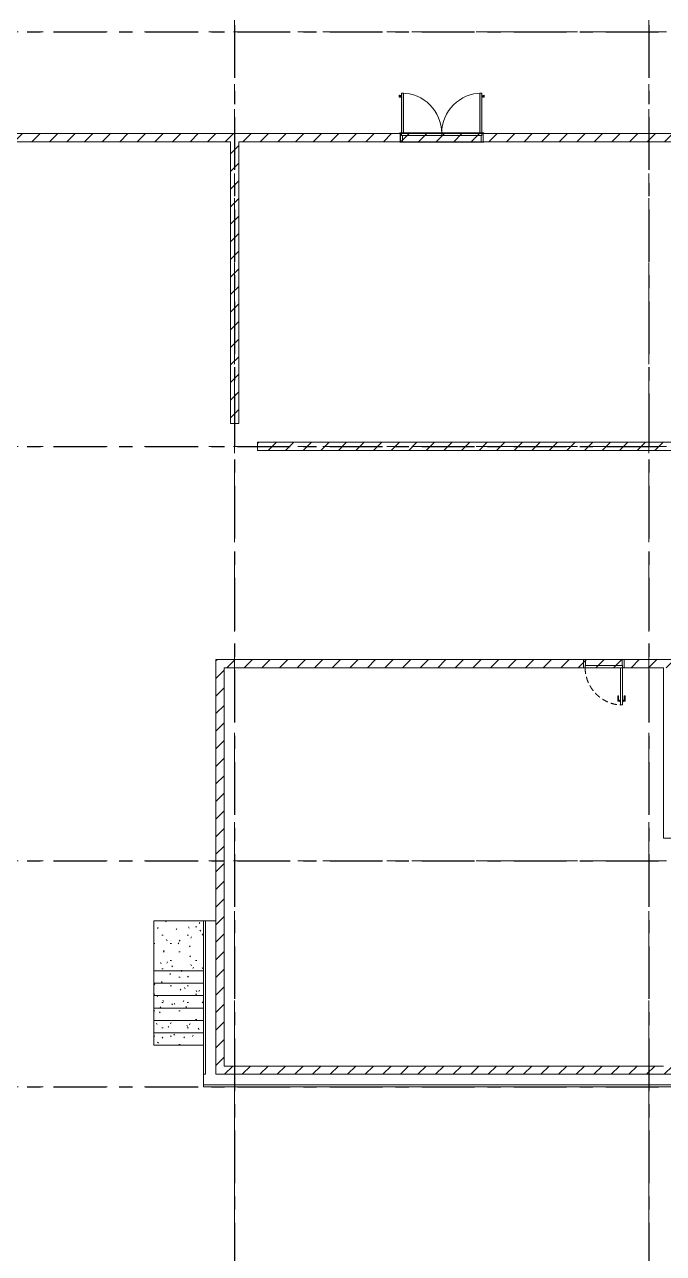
# Model space of a CAD drawing. Header units: millimetres. Extents: x -4000 to 187956, y -58990 to 162485.
# Drawn here: x 62930 to 78350, y -4021 to 25625 of the extents above; entities that cross this region are included whole.
import ezdxf

# ---------------------------------------------------------------- set-up
doc = ezdxf.new("R2010")
doc.units = ezdxf.units.MM
for name, pattern in [('Dash', [600, 300, -300]), ('Dash - 1_5mm', [225, 150, -75]), ('Dash_2_', [635, 317.5, -317.5]), ('Grid Line', [2222.5, 1270, -317.5, 317.5, -317.5]), ('Grid Line 12_5mm', [2150, 1250, -300, 300, -300]), ('Overhead 1_5mm', [250, 150, -100])]:
    doc.linetypes.add(name, pattern=pattern)
for name, color, linetype, lineweight in [('A-DETL-GENF', 92, 'Continuous', 9), ('A-DOOR', 31, 'Continuous', 13), ('A-DOOR-FRAM', 31, 'Continuous', 13), ('A-DOOR-HDLN', 31, 'Dash_2_', 13), ('A-FLOR', 192, 'Continuous', 13), ('A-FLOR-PATT', 8, 'Continuous', 13), ('A-WALL', 113, 'Continuous', 13), ('A-WALL-PATT', 111, 'Continuous', 13), ('S-GRID', 1, 'Continuous', 30), ('S-STRS', 31, 'Continuous', 9)]:
    doc.layers.add(name, color=color, linetype=linetype, lineweight=lineweight)
pattern_1 = [(0, (0, 0), (812.8, 203.2), [33.528, -576.072, 33.528, -576.072, -3251.2]), (0, (0, 0), (812.8, 203.2), [-1219.2, 33.528, -1185.672, 33.528, -576.072, -1422.4]), (0, (0, 0), (812.8, 203.2), [-3048, 33.528, -372.872, 33.528, -982.472]), (120, (304.8, 101.6), (-582.37636, 602.30545), [33.528, -576.072, 33.528, -576.072, -3251.2]), (120, (304.8, 101.6), (-582.37636, 602.30545), [-1219.2, 33.528, -1185.672, 33.528, -576.072, -1422.4]), (120, (304.8, 101.6), (-582.37636, 602.30545), [-3048, 33.528, -372.872, 33.528, -982.472]), (240, (406.4, 508), (-230.42364, -805.50545), [33.528, -576.072, 33.528, -576.072, -3251.2]), (240, (406.4, 508), (-230.42364, -805.50545), [-1219.2, 33.528, -1185.672, 33.528, -576.072, -1422.4]), (240, (406.4, 508), (-230.42364, -805.50545), [-3048, 33.528, -372.872, 33.528, -982.472])]
pattern_2 = [(45, (0, 0), (-212.132, 212.132), [])]

# ---------------------------------------------------------------- blocks, each defined once
blk = doc.blocks.new('MP_DR_Single Swing_Miscellaneous - 2200x900_FR_SOLID CORE-337540-0_000')
at = {"layer": 'A-DOOR', "color": 163, "lineweight": 15}
for p, q in [((450, -100), (400, -100)), ((400, -870), (400, -930)), ((450, -930), (450, -870))]:
    blk.add_line(p, q, dxfattribs=at)
at = {"layer": 'A-DOOR', "color": 174, "lineweight": 15}
for p, q in [((400, -100), (400, -870)), ((450, -870), (450, -100)), ((400, -930), (400, -1000)), ((400, -1000), (450, -1000)), ((450, -1000), (450, -930))]:
    blk.add_line(p, q, dxfattribs=at)
at = {"layer": 'A-DOOR', "lineweight": 9}
for p, q in [((357, -780), (337, -780)), ((337, -780), (337, -910)), ((357, -890), (357, -780)), ((400, -870), (392, -870)), ((392, -870), (392, -890)), ((400, -930), (400, -870)), ((450, -870), (450, -930)), ((458, -870), (450, -870)), ((458, -890), (458, -870)), ((513, -780), (493, -780)), ((493, -780), (493, -890)), ((513, -910), (513, -780)), ((337, -910), (392, -910)), ((392, -890), (357, -890)), ((392, -890), (392, -910)), ((392, -910), (392, -890)), ((392, -910), (392, -930)), ((392, -930), (400, -930)), ((450, -930), (458, -930)), ((458, -910), (458, -890)), ((493, -890), (458, -890)), ((458, -890), (458, -910)), ((458, -930), (458, -910)), ((458, -910), (513, -910))]:
    blk.add_line(p, q, dxfattribs=at)
at = {"layer": 'A-DOOR', "linetype": 'Dash - 1_5mm', "lineweight": 9}
blk.add_arc((459, -93), 909, 180.451, 266.2758, dxfattribs=at)
at = {"layer": 'A-DOOR-FRAM', "color": 91, "lineweight": 15}
for p, q in [((-490, -100), (-490, 100)), ((-490, 100), (490, 100)), ((490, 100), (490, -100)), ((400, -100), (-490, -100)), ((490, -100), (450, -100))]:
    blk.add_line(p, q, dxfattribs=at)
at = {"layer": 'A-DOOR-FRAM', "color": 81, "lineweight": 15}
for p, q in [((-490, 100), (-490, -100)), ((-440, 100), (-490, 100)), ((440, 100), (-440, 100)), ((-440, 100), (-440, -50)), ((-440, 100), (-440, -50)), ((440, -50), (440, 100)), ((440, 100), (490, 100)), ((440, -50), (440, 100)), ((490, 100), (490, -100)), ((-490, -100), (-450, -100)), ((-440, -50), (-450, -50)), ((-450, -50), (-450, -100)), ((450, -50), (-450, -50)), ((-450, -50), (-450, -100)), ((-450, -100), (400, -100)), ((-440, -50), (440, -50)), ((450, -100), (400, -100)), ((450, -50), (440, -50)), ((450, -100), (450, -50)), ((450, -100), (450, -50)), ((490, -100), (450, -100))]:
    blk.add_line(p, q, dxfattribs=at)
at = {"layer": 'A-DOOR-FRAM', "color": 71, "lineweight": 15}
blk.add_line((400, -100), (450, -100), dxfattribs=at)
blk = doc.blocks.new('dcc5a - 2000x2200-338081-0_000')
at = {"layer": 'A-DOOR', "lineweight": 15, "transparency": 33554534}
for points in [[(-413, 154), (-413, 1125), (-463, 1125), (-463, 154)], [(1478, 154), (1478, 1125), (1428, 1125), (1428, 154)]]:
    blk.add_hatch(color=256, dxfattribs=at).paths.add_polyline_path(points)
at = {"layer": 'A-DETL-GENF', "color": 250}
for p, q in [((-516, 1075), (-518, 1070)), ((-518, 1070), (-518, 1029)), ((-518, 1029), (-518, 1070)), ((-518, 1029), (-516, 1025)), ((-513, 1075), (-516, 1075)), ((-516, 1075), (-516, 1025)), ((-516, 1025), (-516, 1075)), ((-516, 1025), (-513, 1025)), ((-488, 1068), (-513, 1075)), ((-513, 1075), (-513, 1025)), ((-513, 1025), (-513, 1075)), ((-513, 1025), (-488, 1031)), ((-488, 1068), (-488, 1031)), ((-488, 1031), (-488, 1068)), ((-469, 1060), (-488, 1060)), ((-488, 1060), (-488, 1040)), ((-488, 1040), (-488, 1060)), ((-488, 1040), (-469, 1040)), ((-463, 1080), (-469, 1080)), ((-469, 1080), (-469, 1020)), ((-469, 1020), (-469, 1080)), ((-469, 1040), (-469, 1060)), ((-469, 1060), (-469, 1040)), ((-469, 1020), (-463, 1020)), ((-463, 1080), (-463, 1020)), ((-463, 1020), (-463, 1080)), ((1478, 1080), (1478, 1020)), ((1478, 1020), (1478, 1080)), ((1478, 1080), (1484, 1080)), ((1484, 1020), (1478, 1020)), ((1484, 1080), (1484, 1020)), ((1484, 1020), (1484, 1080)), ((1484, 1040), (1484, 1060)), ((1484, 1060), (1484, 1040)), ((1484, 1060), (1503, 1060)), ((1503, 1040), (1484, 1040)), ((1503, 1068), (1528, 1075)), ((1503, 1068), (1503, 1031)), ((1503, 1031), (1503, 1068)), ((1503, 1060), (1503, 1040)), ((1503, 1040), (1503, 1060)), ((1528, 1025), (1503, 1031)), ((1528, 1075), (1531, 1075)), ((1528, 1075), (1528, 1025)), ((1528, 1025), (1528, 1075)), ((1531, 1025), (1528, 1025)), ((1531, 1075), (1533, 1070)), ((1531, 1075), (1531, 1025)), ((1531, 1025), (1531, 1075)), ((1533, 1029), (1531, 1025)), ((1533, 1070), (1533, 1029)), ((1533, 1029), (1533, 1070))]:
    blk.add_line(p, q, dxfattribs=at)
at = {"layer": 'A-DOOR', "color": 5, "lineweight": 15}
for p, q in [((-463, 1125), (-463, 154)), ((-413, 1125), (-463, 1125)), ((-463, 1125), (-463, 154)), ((-413, 1125), (-463, 1125)), ((-413, 154), (-413, 1125)), ((-413, 154), (-413, 1125)), ((1428, 1125), (1428, 154)), ((1478, 1125), (1428, 1125)), ((1428, 1125), (1478, 1125)), ((1428, 154), (1428, 1125)), ((1478, 154), (1478, 1125)), ((1478, 1125), (1478, 154)), ((-508, 154), (-508, 166)), ((-508, 166), (-463, 166)), ((-413, 166), (1428, 166)), ((1478, 166), (1522, 166)), ((1522, 166), (1522, 154)), ((-508, -58), (-508, -46)), ((1522, -58), (-508, -58)), ((1522, -46), (1522, -58))]:
    blk.add_line(p, q, dxfattribs=at)
at = {"layer": 'A-DOOR', "color": 171, "lineweight": 15}
for p, q in [((-508, 154), (-508, 166)), ((-508, 166), (-478, 166)), ((-463, 154), (-508, 154)), ((-493, 154), (-493, -46)), ((-478, 166), (-478, 154)), ((-478, 166), (-478, 154)), ((-463, 166), (-478, 166)), ((-413, 154), (-463, 154)), ((-463, 154), (-413, 154)), ((-463, 154), (-413, 154)), ((-463, 154), (1478, 154)), ((1428, 166), (-413, 166)), ((1428, 154), (-413, 154)), ((1478, 154), (1428, 154)), ((1428, 154), (1478, 154)), ((1428, 154), (1478, 154)), ((1428, 154), (1478, 154)), ((1492, 166), (1478, 166)), ((1522, 154), (1478, 154)), ((1522, 166), (1492, 166)), ((1492, 166), (1492, 154)), ((1492, 154), (1492, 166)), ((1507, -46), (1507, 154)), ((1522, 166), (1522, 154)), ((-508, -58), (-508, -46)), ((-508, -46), (1522, -46)), ((-478, -58), (-508, -58)), ((-493, -46), (1507, -46)), ((-478, -46), (-478, -58)), ((-478, -46), (-478, -58)), ((-478, -58), (1492, -58)), ((1492, -58), (1492, -46)), ((1492, -58), (1492, -46)), ((1492, -58), (1522, -58)), ((1522, -58), (1522, -46))]:
    blk.add_line(p, q, dxfattribs=at)
at = {"layer": 'A-DOOR', "color": 161, "lineweight": 15}
for p, q in [((-493, 154), (-508, 154)), ((-413, 166), (-463, 166)), ((1478, 166), (1428, 166)), ((1507, 154), (1522, 154)), ((-508, -46), (-493, -46)), ((1522, -46), (1507, -46))]:
    blk.add_line(p, q, dxfattribs=at)
at = {"layer": 'A-DOOR', "color": 151, "lineweight": 15}
for p, q in [((-478, 154), (-493, 154)), ((-478, 154), (-463, 154)), ((-463, 154), (-413, 154)), ((-413, 154), (1428, 154)), ((1428, 154), (1478, 154)), ((1478, 154), (1492, 154)), ((1492, 154), (1507, 154)), ((-493, -46), (-478, -46)), ((1492, -46), (-478, -46)), ((1507, -46), (1492, -46))]:
    blk.add_line(p, q, dxfattribs=at)
at = {"layer": 'A-DOOR', "color": 173, "lineweight": 15}
for p, q in [((-463, 166), (-413, 166)), ((1428, 166), (1478, 166))]:
    blk.add_line(p, q, dxfattribs=at)
at = {"layer": 'A-DOOR', "color": 5, "lineweight": 15}
for centre, start, end in [((-463, 154), 0, 90), ((1478, 154), 90, 180)]:
    blk.add_arc(centre, 971, start, end, dxfattribs=at)
at = {"layer": 'A-DOOR-FRAM', "color": 81, "lineweight": 15}
for p, q in [((-493, -46), (-493, 154)), ((-493, 154), (-463, 154)), ((-463, 154), (-463, 104)), ((-463, 154), (-463, 104)), ((-463, 104), (-443, 104)), ((-463, 104), (1477, 104)), ((-443, 104), (-443, -46)), ((-443, 104), (-443, -46)), ((1457, 104), (-443, 104)), ((-413, 154), (1428, 154)), ((1457, -46), (1457, 104)), ((1477, 104), (1457, 104)), ((1457, -46), (1457, 104)), ((1477, 104), (1477, 154)), ((1477, 104), (1477, 154)), ((1478, 154), (1507, 154)), ((1507, -46), (1507, 154)), ((1507, -46), (-493, -46))]:
    blk.add_line(p, q, dxfattribs=at)
at = {"layer": 'A-DOOR-FRAM', "color": 71, "lineweight": 15}
for p, q in [((-493, 154), (-463, 154)), ((-463, 154), (-413, 154)), ((-413, 154), (-463, 154)), ((1428, 154), (-413, 154)), ((1428, 154), (1478, 154)), ((1477, 154), (1428, 154)), ((1507, 154), (1478, 154)), ((-443, -46), (-493, -46)), ((-443, -46), (1457, -46)), ((1457, -46), (1507, -46))]:
    blk.add_line(p, q, dxfattribs=at)
at = {"layer": 'A-DOOR-FRAM', "color": 91, "lineweight": 15}
for p, q in [((-493, -46), (-493, 154)), ((1507, 154), (1507, -46))]:
    blk.add_line(p, q, dxfattribs=at)
at = {"layer": 'A-DOOR-HDLN', "color": 171, "linetype": 'Dash', "lineweight": 15}
for p, q in [((-463, 154), (-463, 104)), ((1478, 154), (-463, 154)), ((-463, 104), (1478, 104)), ((507, 104), (507, 154)), ((1478, 104), (1478, 154))]:
    blk.add_line(p, q, dxfattribs=at)
blk = doc.blocks.new('CMF2_NHAXUONG_A_rvt-1-0_000')
at = {"layer": 'A-FLOR-PATT', "lineweight": 9}
h = blk.add_hatch(dxfattribs=at)
h.set_pattern_fill('FP_1', color=250, style=0, pattern_type=2)
h.set_pattern_definition(pattern_1)
h.paths.add_polyline_path([(67250, 2800), (67250, 4000), (66050, 4000), (66050, 2800)])
at = {"layer": 'A-WALL-PATT', "lineweight": 9}
h = blk.add_hatch(dxfattribs=at)
h.set_pattern_fill('FP_13', color=250, style=0, pattern_type=2)
h.set_pattern_definition(pattern_2)
h.paths.add_polyline_path([(123100, 22800), (123100, 23000), (43100, 23000), (43100, 22800), (122900, 22800)])
h = blk.add_hatch(dxfattribs=at)
h.set_pattern_fill('FP_13', color=250, style=0, pattern_type=2)
h.set_pattern_definition(pattern_2)
h.paths.add_polyline_path([(68100, 16000), (68100, 22800), (67900, 22800), (67900, 16000)])
h = blk.add_hatch(dxfattribs=at)
h.set_pattern_fill('FP_13', color=250, style=0, pattern_type=2)
h.set_pattern_definition(pattern_2)
h.paths.add_polyline_path([(68550, 15350), (97450, 15350), (97450, 15550), (68550, 15550)])
h = blk.add_hatch(dxfattribs=at)
h.set_pattern_fill('FP_13', color=250, style=0, pattern_type=2)
h.set_pattern_definition(pattern_2)
h.paths.add_polyline_path([(67550, 300), (67750, 300), (67750, 10310), (67550, 10310), (67550, 5424)])
h = blk.add_hatch(dxfattribs=at)
h.set_pattern_fill('FP_13', color=250, style=0, pattern_type=2)
h.set_pattern_definition(pattern_2)
h.paths.add_polyline_path([(79950, 10110), (79950, 10310), (67750, 10310), (67750, 10110), (79750, 10110)])
h = blk.add_hatch(dxfattribs=at)
h.set_pattern_fill('FP_13', color=250, style=0, pattern_type=2)
h.set_pattern_definition(pattern_2)
h.paths.add_polyline_path([(98450, 300), (98450, 500), (67750, 500), (67750, 300), (93524, 300)])
at = {"layer": 'S-STRS'}
h = blk.add_hatch(dxfattribs=at)
h.set_pattern_fill('FP_1', color=256, style=0, pattern_type=2)
h.set_pattern_definition(pattern_1)
h.paths.add_polyline_path([(67250, 2500), (67250, 2800), (66050, 2800), (66050, 2500)])
h = blk.add_hatch(dxfattribs=at)
h.set_pattern_fill('FP_1', color=256, style=0, pattern_type=2)
h.set_pattern_definition(pattern_1)
h.paths.add_polyline_path([(67250, 2200), (67250, 2500), (66050, 2500), (66050, 2200)])
h = blk.add_hatch(dxfattribs=at)
h.set_pattern_fill('FP_1', color=256, style=0, pattern_type=2)
h.set_pattern_definition(pattern_1)
h.paths.add_polyline_path([(67250, 1900), (67250, 2200), (66050, 2200), (66050, 1900)])
h = blk.add_hatch(dxfattribs=at)
h.set_pattern_fill('FP_1', color=256, style=0, pattern_type=2)
h.set_pattern_definition(pattern_1)
h.paths.add_polyline_path([(67250, 1600), (67250, 1900), (66050, 1900), (66050, 1600)])
h = blk.add_hatch(dxfattribs=at)
h.set_pattern_fill('FP_1', color=256, style=0, pattern_type=2)
h.set_pattern_definition(pattern_1)
h.paths.add_polyline_path([(67250, 1300), (67250, 1600), (66050, 1600), (66050, 1300)])
h = blk.add_hatch(dxfattribs=at)
h.set_pattern_fill('FP_1', color=256, style=0, pattern_type=2)
h.set_pattern_definition(pattern_1)
h.paths.add_polyline_path([(67250, 1000), (67250, 1300), (66050, 1300), (66050, 1000)])
at = {"layer": 'A-FLOR', "color": 93, "lineweight": 15}
for p, q in [((66050, 2800), (66050, 4000)), ((66050, 4000), (67250, 4000)), ((67250, 2800), (67250, 4000))]:
    blk.add_line(p, q, dxfattribs=at)
at = {"layer": 'A-FLOR', "color": 94, "lineweight": 15}
for p, q in [((67250, 4000), (66050, 4000)), ((66050, 4000), (66050, 2800)), ((66050, 2800), (67250, 2800))]:
    blk.add_line(p, q, dxfattribs=at)
at = {"layer": 'A-FLOR', "color": 81, "lineweight": 15}
for p, q in [((67250, 4000), (67250, 2800)), ((67250, 2800), (66050, 2800))]:
    blk.add_line(p, q, dxfattribs=at)
at = {"layer": 'A-WALL', "color": 90, "lineweight": 15}
for p, q in [((123100, 23000), (43100, 23000)), ((43100, 22800), (67900, 22800)), ((67900, 22800), (67900, 16000)), ((68100, 22800), (97900, 22800)), ((68100, 16000), (68100, 22800)), ((67900, 16000), (68100, 16000)), ((97450, 15550), (68550, 15550)), ((68550, 15550), (68550, 15350)), ((68550, 15350), (97450, 15350)), ((67750, 10310), (67550, 10310)), ((67550, 10310), (67550, 300)), ((79950, 10310), (67750, 10310)), ((67750, 500), (67750, 10110)), ((67750, 10110), (78350, 10110)), ((78350, 10110), (78350, 6000)), ((78350, 6000), (78550, 6000)), ((67250, 4000), (67250, 300)), ((67550, 4000), (67250, 4000)), ((67300, 300), (67300, 4000)), ((67550, 300), (67550, 4000)), ((67250, 300), (67300, 300)), ((67250, 300), (67250, 0)), ((67750, 300), (67550, 300)), ((67550, 300), (67750, 300)), ((78350, 500), (67750, 500)), ((98450, 300), (67750, 300)), ((67750, 300), (98450, 300)), ((98750, 50), (67250, 50)), ((67250, 0), (98750, 0))]:
    blk.add_line(p, q, dxfattribs=at)
at = {"layer": 'A-WALL', "color": 35, "lineweight": 15}
for p, q in [((71985, 23000), (43100, 23000)), ((72000, 23000), (72000, 22800)), ((74000, 22800), (74000, 23000)), ((92560, 23000), (74015, 23000)), ((43100, 22800), (67900, 22800)), ((67900, 22800), (67900, 16000)), ((68100, 22800), (71985, 22800)), ((68100, 16000), (68100, 22800)), ((74015, 22800), (92560, 22800)), ((68100, 16000), (67900, 16000)), ((68550, 15350), (68550, 15550)), ((97450, 15550), (68550, 15550)), ((68550, 15350), (97450, 15350)), ((67550, 10310), (67750, 10310)), ((67550, 10310), (67550, 4000)), ((76420, 10310), (67750, 10310)), ((67750, 500), (67750, 10110)), ((67750, 10110), (76420, 10110)), ((76420, 10110), (76420, 10310)), ((77400, 10310), (76420, 10310)), ((76420, 10110), (77400, 10110)), ((77400, 10110), (77400, 10310)), ((79950, 10310), (77400, 10310)), ((77400, 10110), (78350, 10110)), ((78350, 10110), (78350, 6000)), ((78550, 6000), (78350, 6000)), ((67250, 4000), (67250, 300)), ((67250, 4000), (67550, 4000)), ((67250, 0), (67250, 300)), ((78350, 500), (67750, 500)), ((67250, 0), (85700, 0))]:
    blk.add_line(p, q, dxfattribs=at)
at = {"layer": 'A-WALL', "color": 53, "lineweight": 15}
for p, q in [((72000, 23000), (71985, 23000)), ((72000, 23000), (72000, 22800)), ((72029, 23000), (72000, 23000)), ((73920, 23000), (72079, 23000)), ((74000, 23000), (73970, 23000)), ((74000, 22800), (74000, 23000)), ((74015, 23000), (74000, 23000)), ((71985, 22800), (72000, 22800)), ((72000, 22800), (74000, 22800)), ((74000, 22800), (74015, 22800)), ((76420, 10310), (76420, 10110)), ((77400, 10110), (77400, 10310)), ((67550, 300), (67550, 4000)), ((67550, 4000), (67550, 300)), ((67750, 300), (67550, 300)), ((67750, 300), (67550, 300))]:
    blk.add_line(p, q, dxfattribs=at)
at = {"layer": 'A-WALL', "color": 31, "lineweight": 15}
for p, q in [((72079, 23000), (72029, 23000)), ((73970, 23000), (73920, 23000))]:
    blk.add_line(p, q, dxfattribs=at)
at = {"layer": 'S-GRID', "linetype": 'Grid Line 12_5mm', "lineweight": 9}
for p, q in [((68000, 161185), (68000, -16487)), ((78000, 161185), (78000, -16487)), ((-824, 25450), (183641, 25450)), ((-824, 15450), (183641, 15450)), ((-824, 5450), (183641, 5450)), ((-824, 0), (183641, 0))]:
    blk.add_line(p, q, dxfattribs=at)
at = {"layer": 'S-STRS', "color": 250}
for p, q in [((66050, 2800), (67250, 2800)), ((66050, 2500), (66050, 2800)), ((66050, 2200), (66050, 2500)), ((66050, 2500), (67250, 2500)), ((66050, 1900), (66050, 2200)), ((66050, 2200), (67250, 2200)), ((66050, 1600), (66050, 1900)), ((66050, 1900), (67250, 1900)), ((66050, 1300), (66050, 1600)), ((66050, 1600), (67250, 1600)), ((66050, 1000), (66050, 1300)), ((66050, 1300), (67250, 1300)), ((66050, 1000), (67250, 1000))]:
    blk.add_line(p, q, dxfattribs=at)
at = {"layer": 'S-STRS', "color": 252}
for p, q in [((67250, 2500), (67250, 2800)), ((67250, 2200), (67250, 2500)), ((67250, 1900), (67250, 2200)), ((67250, 1600), (67250, 1900)), ((67250, 1300), (67250, 1600)), ((67250, 1000), (67250, 1300))]:
    blk.add_line(p, q, dxfattribs=at)
at = {"layer": 'S-STRS', "color": 250, "linetype": 'Overhead 1_5mm'}
for p, q in [((66050, 2500), (67250, 2500)), ((66050, 2200), (67250, 2200)), ((66050, 1900), (67250, 1900)), ((66050, 1600), (67250, 1600)), ((66050, 1300), (67250, 1300)), ((66050, 1000), (67250, 1000))]:
    blk.add_line(p, q, dxfattribs=at)
at = {"layer": 'A-DOOR', "color": 250, "lineweight": 9}
for name, p in [('dcc5a - 2000x2200-338081-0_000', (72492, 22846)), ('MP_DR_Single Swing_Miscellaneous - 2200x900_FR_SOLID CORE-337540-0_000', (76910, 10210))]:
    blk.add_blockref(name, p, dxfattribs=at)

msp = doc.modelspace()

# ---------------------------------------------------------------- block references
at = {"lineweight": 5}
msp.add_blockref('CMF2_NHAXUONG_A_rvt-1-0_000', (0, 0), dxfattribs=at)

# ---------------------------------------------------------------- next in the draw order: linework, layer by layer
at = {"layer": 'S-GRID', "linetype": 'Grid Line'}
for p, q in [((68000, 161185), (68000, -16487)), ((78000, 161185), (78000, -16487)), ((-824, 25450), (183641, 25450)), ((-824, 15450), (183641, 15450)), ((-824, 5450), (183641, 5450)), ((-824, 0), (183641, 0))]:
    msp.add_line(p, q, dxfattribs=at)

doc.saveas('drawing.dxf')
